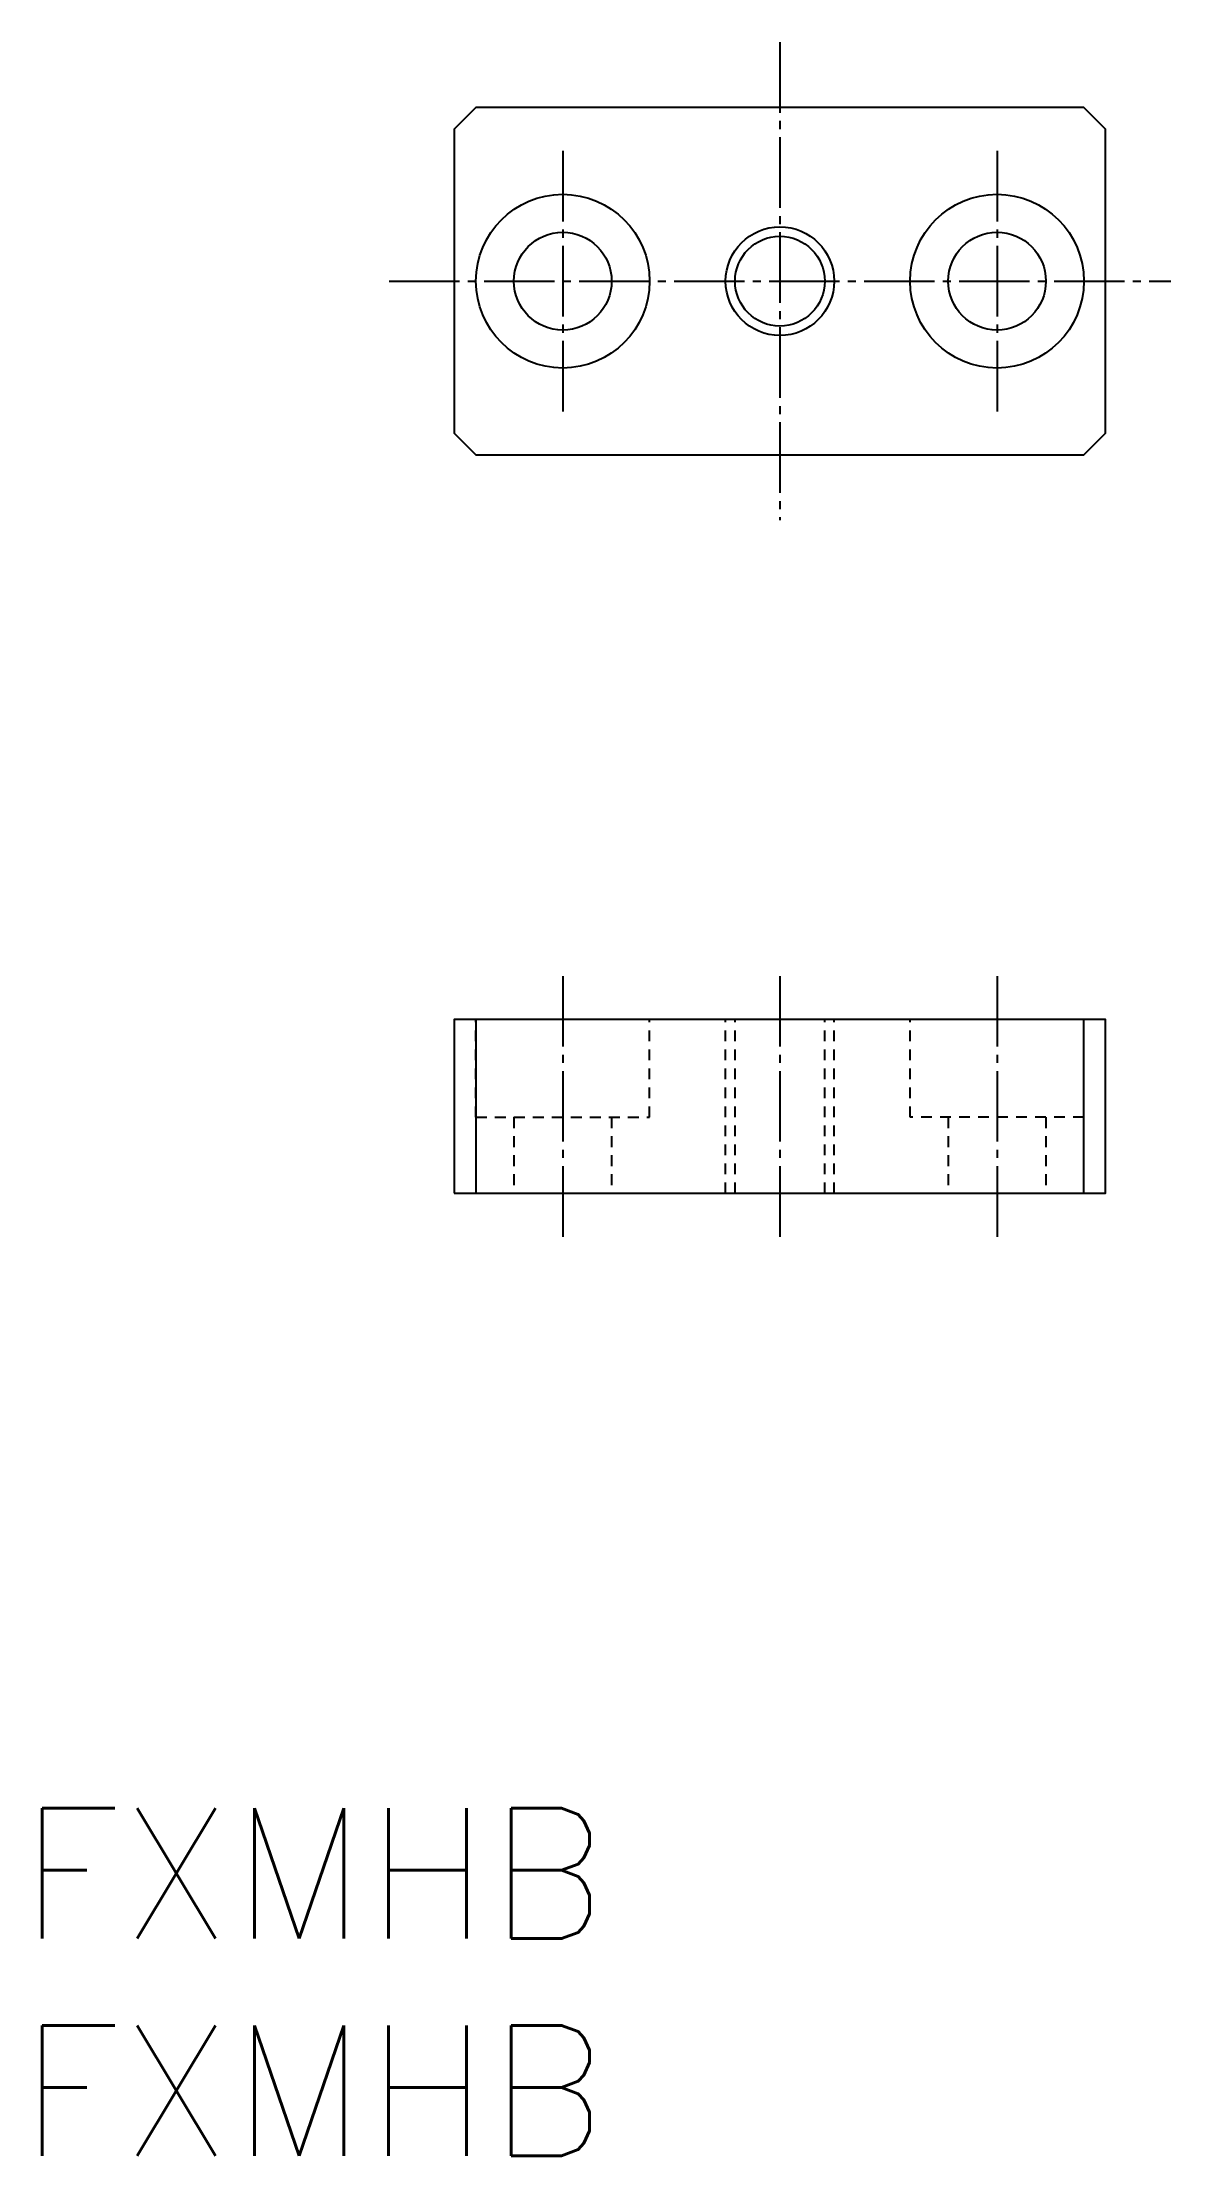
# Model space of a CAD drawing. Extents: x -609 to -557.1, y -2447.1 to -2349.8.
import ezdxf

# ---------------------------------------------------------------- set-up
doc = ezdxf.new("R2010")
doc.units = 0
doc.header["$LTSCALE"] = 0.25
doc.linetypes.add('CENTER', pattern=[17.5, 13, -1.5, 1.5, -1.5])
doc.linetypes.add('DASHED', pattern=[3.5, 2, -1.5])
doc.layers.get('0').update_dxf_attribs({"linetype": 'CONTINUOUS'})
doc.layers.add('CENTER', color=1, linetype='CENTER')
doc.styles.get("Standard").update_dxf_attribs({"font": 'txt', "bigfont": 'BIGFONT'})

msp = doc.modelspace()

# ---------------------------------------------------------------- linework, layer by layer
at = {"color": 3, "linetype": 'DASHED'}
for p, q in [((-589.057, -2399.283), (-589.057, -2394.783)), ((-581.057, -2399.283), (-581.057, -2394.783)), ((-577.557, -2402.783), (-577.557, -2394.783)), ((-577.124, -2402.783), (-577.124, -2394.783)), ((-572.99, -2402.783), (-572.99, -2394.783)), ((-572.557, -2402.783), (-572.557, -2394.783)), ((-569.057, -2399.283), (-569.057, -2394.783)), ((-561.057, -2399.283), (-561.057, -2394.783)), ((-589.057, -2399.283), (-581.057, -2399.283)), ((-587.307, -2399.283), (-587.307, -2402.783)), ((-582.807, -2399.283), (-582.807, -2402.783)), ((-561.057, -2399.283), (-569.057, -2399.283)), ((-567.307, -2399.283), (-567.307, -2402.783)), ((-562.807, -2399.283), (-562.807, -2402.783))]:
    msp.add_line(p, q, dxfattribs=at)
at = {"color": 7, "linetype": 'CONTINUOUS'}
for p, q in [((-589.057, -2394.783), (-589.057, -2402.783)), ((-561.057, -2402.783), (-561.057, -2394.783))]:
    msp.add_line(p, q, dxfattribs=at)
for points in [[(-589.057, -2368.783), (-561.057, -2368.783), (-560.057, -2367.783), (-560.057, -2353.783), (-561.057, -2352.783), (-589.057, -2352.783), (-590.057, -2353.783), (-590.057, -2367.783)], [(-590.057, -2402.783), (-560.057, -2402.783), (-560.057, -2394.783), (-590.057, -2394.783)]]:
    msp.add_lwpolyline(points, close=True, dxfattribs=at)
for centre, radius in [((-585.057, -2360.783), 4), ((-565.057, -2360.783), 4), ((-585.057, -2360.783), 2.25), ((-575.057, -2360.783), 2.067), ((-565.057, -2360.783), 2.25)]:
    msp.add_circle(centre, radius, dxfattribs=at)
at = {"color": 3, "linetype": 'CONTINUOUS'}
msp.add_circle((-575.057, -2360.783), 2.5, dxfattribs=at)
at = {"layer": 'CENTER', "color": 1, "linetype": 'CENTER'}
for p, q in [((-575.057, -2349.783), (-575.057, -2371.783)), ((-585.057, -2354.783), (-585.057, -2366.783)), ((-565.057, -2354.783), (-565.057, -2366.783)), ((-593.057, -2360.783), (-557.057, -2360.783)), ((-585.057, -2392.783), (-585.057, -2404.783)), ((-575.057, -2392.783), (-575.057, -2404.783)), ((-565.057, -2392.783), (-565.057, -2404.783))]:
    msp.add_line(p, q, dxfattribs=at)

# ---------------------------------------------------------------- texts
at = {"color": 7, "linetype": 'CONTINUOUS'}
for p in [(-610.057, -2437.104), (-610.057, -2447.104)]:
    msp.add_text('FXMHB', height=6, dxfattribs=at).set_placement(p)

doc.saveas('drawing.dxf')
